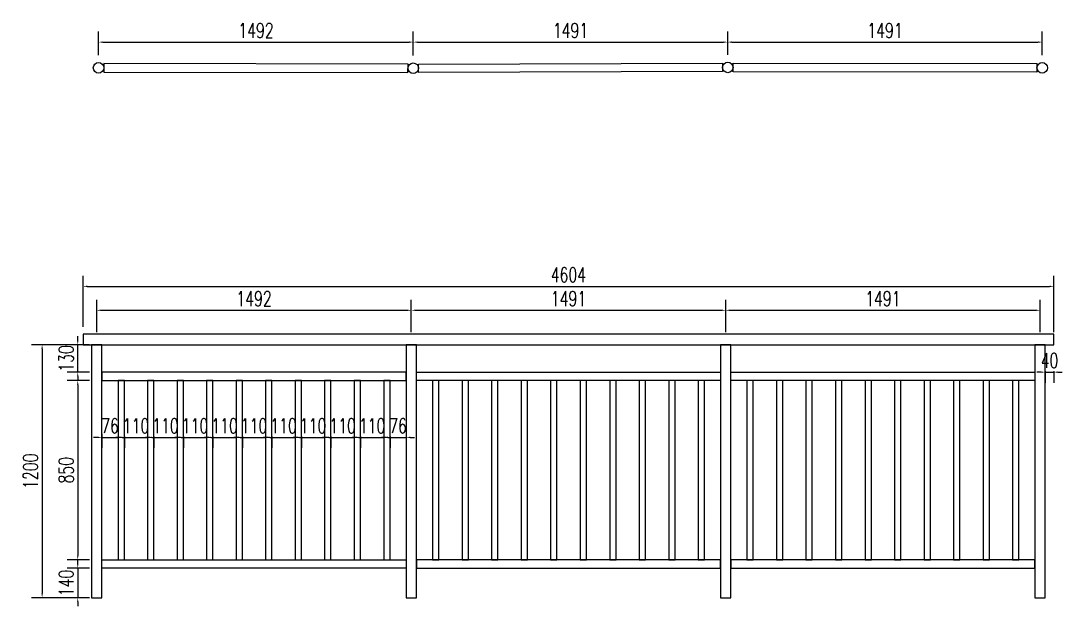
# Model space of a CAD drawing. Header units: millimetres. Extents: x -2430464 to 225692, y -180 to 1805330.
# Drawn here: x -1438639 to -1433700, y 608733 to 611510 of the extents above; entities that cross this region are included whole.
import ezdxf

# ---------------------------------------------------------------- set-up
doc = ezdxf.new("R2010")
doc.units = ezdxf.units.MM
doc.header["$LTSCALE"] = 1000
doc.layers.get('0').update_dxf_attribs({"linetype": 'CONTINUOUS'})
doc.layers.get('DEFPOINTS').update_dxf_attribs({"linetype": 'CONTINUOUS'})
for name, color, linetype in [('W-PLASTIC_RAILINGS塑木栏杆', 6, 'CONTINUOUS'), ('W-WOOD_FLOOR木地板', 30, 'CONTINUOUS'), ('景-通用-文字', 7, 'CONTINUOUS')]:
    doc.layers.add(name, color=color, linetype=linetype)
doc.styles.add('STANDARD_T3', font='simplex.shx', dxfattribs={"width": 0.7, "bigfont": 'gbcbig.shx'})
doc.dimstyles.new('W&&20', dxfattribs={"dimtxt": 70, "dimasz": 20, "dimexe": 50, "dimexo": 60, "dimgap": 20, "dimtad": 1, "dimdec": 0, "dimzin": 0, "dimdsep": 46, "dimtxsty": 'STANDARD_T3', "dimcen": 0.09, "dimclrd": 1, "dimclre": 1, "dimclrt": 7, "dimazin": 2, "dimtfac": 1, "dimtdec": 0, "dimtix": 1, "dimtmove": 2, "dimatfit": 3, "dimfxl": 0, "dimtolj": 1, "dimtzin": 0, "dimarcsym": 0})

# ---------------------------------------------------------------- blocks, each defined once
blk = doc.blocks.new('*D1580')
at = {"layer": 'DEFPOINTS', "color": 0, "transparency": 16777216}
for p in [(-1438343.7, 609973.4), (-1438537.7, 608773.4), (-1438303.7, 608773.4)]:
    blk.add_point(p, dxfattribs=at)
at = {"layer": 'W-WOOD_FLOOR木地板', "color": 1, "lineweight": -2, "transparency": 16777216}
for p, q in [((-1438403.7, 609973.4), (-1438587.7, 609973.4)), ((-1438537.7, 609953.4), (-1438537.7, 608793.4)), ((-1438363.7, 608773.4), (-1438587.7, 608773.4))]:
    blk.add_line(p, q, dxfattribs=at)
at = {"layer": 'W-WOOD_FLOOR木地板', "color": 1, "transparency": 16777216}
for points in [[(-1438541.1, 609953.4), (-1438534.4, 609953.4), (-1438537.7, 609973.4)], [(-1438541.1, 608793.4), (-1438534.4, 608793.4), (-1438537.7, 608773.4)]]:
    blk.add_solid(points, dxfattribs=at)
at = {"layer": 'W-WOOD_FLOOR木地板', "color": 7, "transparency": 16777216, "insert": (-1438592.7, 609373.4), "char_height": 70, "attachment_point": 5, "rotation": 90, "style": 'STANDARD_T3'}
blk.add_mtext('\\A1;1200', dxfattribs=at)
blk = doc.blocks.new('*D1567')
at = {"layer": 'DEFPOINTS', "color": 0, "transparency": 16777216}
for p in [(-1438253.7, 609803.4), (-1438368.7, 608953.4), (-1438253.7, 608953.4)]:
    blk.add_point(p, dxfattribs=at)
at = {"layer": 'W-WOOD_FLOOR木地板', "color": 1, "lineweight": -2, "transparency": 16777216}
for p, q in [((-1438313.7, 609803.4), (-1438418.7, 609803.4)), ((-1438368.7, 609783.4), (-1438368.7, 608973.4)), ((-1438313.7, 608953.4), (-1438418.7, 608953.4))]:
    blk.add_line(p, q, dxfattribs=at)
at = {"layer": 'W-WOOD_FLOOR木地板', "color": 1, "transparency": 16777216}
for points in [[(-1438372.1, 609783.4), (-1438365.4, 609783.4), (-1438368.7, 609803.4)], [(-1438372.1, 608973.4), (-1438365.4, 608973.4), (-1438368.7, 608953.4)]]:
    blk.add_solid(points, dxfattribs=at)
at = {"layer": 'W-WOOD_FLOOR木地板', "color": 7, "transparency": 16777216, "insert": (-1438423.7, 609378.4), "char_height": 70, "attachment_point": 5, "rotation": 90, "style": 'STANDARD_T3'}
blk.add_mtext('\\A1;850', dxfattribs=at)
blk = doc.blocks.new('*D1568')
at = {"layer": 'DEFPOINTS', "color": 0, "transparency": 16777216}
for p in [(-1438368.7, 609973.4), (-1438253.7, 609973.4), (-1438253.7, 609843.4)]:
    blk.add_point(p, dxfattribs=at)
at = {"layer": 'W-WOOD_FLOOR木地板', "color": 1, "lineweight": -2, "transparency": 16777216}
for p, q in [((-1438368.7, 609993.4), (-1438368.7, 610013.4)), ((-1438313.7, 609973.4), (-1438418.7, 609973.4)), ((-1438368.7, 609843.4), (-1438368.7, 609973.4)), ((-1438313.7, 609843.4), (-1438418.7, 609843.4)), ((-1438368.7, 609823.4), (-1438368.7, 609803.4))]:
    blk.add_line(p, q, dxfattribs=at)
at = {"layer": 'W-WOOD_FLOOR木地板', "color": 1, "transparency": 16777216}
for points in [[(-1438372.1, 609993.4), (-1438365.4, 609993.4), (-1438368.7, 609973.4)], [(-1438372.1, 609823.4), (-1438365.4, 609823.4), (-1438368.7, 609843.4)]]:
    blk.add_solid(points, dxfattribs=at)
at = {"layer": 'W-WOOD_FLOOR木地板', "color": 7, "transparency": 16777216, "insert": (-1438423.7, 609908.4), "char_height": 70, "attachment_point": 5, "rotation": 90, "style": 'STANDARD_T3'}
blk.add_mtext('\\A1;130', dxfattribs=at)
blk = doc.blocks.new('*D1581')
at = {"layer": 'DEFPOINTS', "color": 0, "transparency": 16777216}
for p in [(-1438253.7, 608913.4), (-1438368.7, 608773.4), (-1438253.7, 608773.4)]:
    blk.add_point(p, dxfattribs=at)
at = {"layer": 'W-WOOD_FLOOR木地板', "color": 1, "lineweight": -2, "transparency": 16777216}
for p, q in [((-1438368.7, 608933.4), (-1438368.7, 608953.4)), ((-1438313.7, 608913.4), (-1438418.7, 608913.4)), ((-1438368.7, 608913.4), (-1438368.7, 608773.4)), ((-1438313.7, 608773.4), (-1438418.7, 608773.4)), ((-1438368.7, 608753.4), (-1438368.7, 608733.4))]:
    blk.add_line(p, q, dxfattribs=at)
at = {"layer": 'W-WOOD_FLOOR木地板', "color": 1, "transparency": 16777216}
for points in [[(-1438372, 608933.4), (-1438365.3, 608933.4), (-1438368.7, 608913.4)], [(-1438372, 608753.4), (-1438365.3, 608753.4), (-1438368.7, 608773.4)]]:
    blk.add_solid(points, dxfattribs=at)
at = {"layer": 'W-WOOD_FLOOR木地板', "color": 7, "transparency": 16777216, "insert": (-1438423.7, 608843.4), "char_height": 70, "attachment_point": 5, "rotation": 90, "style": 'STANDARD_T3'}
blk.add_mtext('\\A1;140', dxfattribs=at)
blk = doc.blocks.new('*D1582')
at = {"layer": 'DEFPOINTS', "color": 0, "transparency": 16777216}
for p in [(-1436786.7, 610136.9), (-1438278.7, 609973.4), (-1436786.7, 609973.4)]:
    blk.add_point(p, dxfattribs=at)
at = {"layer": 'W-WOOD_FLOOR木地板', "color": 1, "lineweight": -2, "transparency": 16777216}
for p, q in [((-1438278.7, 610033.4), (-1438278.7, 610186.9)), ((-1436786.7, 610033.4), (-1436786.7, 610186.9)), ((-1438258.7, 610136.9), (-1436806.7, 610136.9))]:
    blk.add_line(p, q, dxfattribs=at)
at = {"layer": 'W-WOOD_FLOOR木地板', "color": 1, "transparency": 16777216}
for points in [[(-1438258.7, 610140.2), (-1438258.7, 610133.6), (-1438278.7, 610136.9)], [(-1436806.7, 610140.2), (-1436806.7, 610133.6), (-1436786.7, 610136.9)]]:
    blk.add_solid(points, dxfattribs=at)
at = {"layer": 'W-WOOD_FLOOR木地板', "color": 7, "transparency": 16777216, "insert": (-1437532.7, 610191.9), "char_height": 70, "attachment_point": 5, "style": 'STANDARD_T3'}
blk.add_mtext('\\A1;1492', dxfattribs=at)
blk = doc.blocks.new('*D1583')
at = {"layer": 'DEFPOINTS', "color": 0, "transparency": 16777216}
for p in [(-1435295.7, 610136.9), (-1436786.7, 609973.4), (-1435295.7, 609973.4)]:
    blk.add_point(p, dxfattribs=at)
at = {"layer": 'W-WOOD_FLOOR木地板', "color": 1, "lineweight": -2, "transparency": 16777216}
for p, q in [((-1436786.7, 610033.4), (-1436786.7, 610186.9)), ((-1435295.7, 610033.4), (-1435295.7, 610186.9)), ((-1436766.7, 610136.9), (-1435315.7, 610136.9))]:
    blk.add_line(p, q, dxfattribs=at)
at = {"layer": 'W-WOOD_FLOOR木地板', "color": 1, "transparency": 16777216}
for points in [[(-1436766.7, 610140.2), (-1436766.7, 610133.6), (-1436786.7, 610136.9)], [(-1435315.7, 610140.2), (-1435315.7, 610133.6), (-1435295.7, 610136.9)]]:
    blk.add_solid(points, dxfattribs=at)
at = {"layer": 'W-WOOD_FLOOR木地板', "color": 7, "transparency": 16777216, "insert": (-1436041.2, 610191.9), "char_height": 70, "attachment_point": 5, "style": 'STANDARD_T3'}
blk.add_mtext('\\A1;1491', dxfattribs=at)
blk = doc.blocks.new('*D1584')
at = {"layer": 'DEFPOINTS', "color": 0, "transparency": 16777216}
for p in [(-1433804.7, 610136.9), (-1435295.7, 609973.4), (-1433804.7, 609973.4)]:
    blk.add_point(p, dxfattribs=at)
at = {"layer": 'W-WOOD_FLOOR木地板', "color": 1, "lineweight": -2, "transparency": 16777216}
for p, q in [((-1435295.7, 610033.4), (-1435295.7, 610186.9)), ((-1433804.7, 610033.4), (-1433804.7, 610186.9)), ((-1435275.7, 610136.9), (-1433824.7, 610136.9))]:
    blk.add_line(p, q, dxfattribs=at)
at = {"layer": 'W-WOOD_FLOOR木地板', "color": 1, "transparency": 16777216}
for points in [[(-1435275.7, 610140.2), (-1435275.7, 610133.6), (-1435295.7, 610136.9)], [(-1433824.7, 610140.2), (-1433824.7, 610133.6), (-1433804.7, 610136.9)]]:
    blk.add_solid(points, dxfattribs=at)
at = {"layer": 'W-WOOD_FLOOR木地板', "color": 7, "transparency": 16777216, "insert": (-1434550.2, 610191.9), "char_height": 70, "attachment_point": 5, "style": 'STANDARD_T3'}
blk.add_mtext('\\A1;1491', dxfattribs=at)
blk = doc.blocks.new('*U1563')
at = {"layer": 'W-PLASTIC_RAILINGS塑木栏杆'}
blk.add_lwpolyline([(-15, -420), (15, -420), (15, 430), (-15, 430)], close=True, dxfattribs=at)
blk = doc.blocks.new('*U1564')
at = {"layer": 'W-PLASTIC_RAILINGS塑木栏杆', "color": 0, "linetype": 'ByBlock', "lineweight": -2, "transparency": 16777216}
for p in [(0, 0), (140, 0), (280, 0), (420, 0), (560, 0), (700, 0), (840, 0), (980, 0), (1120, 0), (1260, 0)]:
    blk.add_blockref('*U1563', p, dxfattribs=at)
blk = doc.blocks.new('*D1569')
at = {"layer": 'DEFPOINTS', "color": 0, "transparency": 16777216}
for p in [(-1438253.7, 609610.9), (-1438177.7, 609610.9), (-1438177.7, 609533.9)]:
    blk.add_point(p, dxfattribs=at)
at = {"layer": 'W-WOOD_FLOOR木地板', "color": 1, "lineweight": -2, "transparency": 16777216}
for p, q in [((-1438273.7, 609533.9), (-1438293.7, 609533.9)), ((-1438253.7, 609550.9), (-1438253.7, 609483.9)), ((-1438253.7, 609533.9), (-1438177.7, 609533.9)), ((-1438177.7, 609550.9), (-1438177.7, 609483.9)), ((-1438157.7, 609533.9), (-1438137.7, 609533.9))]:
    blk.add_line(p, q, dxfattribs=at)
at = {"layer": 'W-WOOD_FLOOR木地板', "color": 1, "transparency": 16777216}
for points in [[(-1438273.7, 609537.2), (-1438273.7, 609530.6), (-1438253.7, 609533.9)], [(-1438157.7, 609537.2), (-1438157.7, 609530.6), (-1438177.7, 609533.9)]]:
    blk.add_solid(points, dxfattribs=at)
at = {"layer": 'W-WOOD_FLOOR木地板', "color": 7, "transparency": 16777216, "insert": (-1438215.7, 609588.9), "char_height": 70, "attachment_point": 5, "style": 'STANDARD_T3'}
blk.add_mtext('\\A1;76', dxfattribs=at)
blk = doc.blocks.new('*D1570')
at = {"layer": 'DEFPOINTS', "color": 0, "transparency": 16777216}
for p in [(-1437307.7, 609657.8), (-1437197.7, 609657.8), (-1437197.7, 609533.9)]:
    blk.add_point(p, dxfattribs=at)
at = {"layer": '景-通用-文字', "color": 1, "lineweight": -2, "transparency": 16777216}
for p, q in [((-1437327.7, 609533.9), (-1437347.7, 609533.9)), ((-1437307.7, 609538.9), (-1437307.7, 609483.9)), ((-1437307.7, 609533.9), (-1437197.7, 609533.9)), ((-1437197.7, 609538.9), (-1437197.7, 609483.9)), ((-1437177.7, 609533.9), (-1437157.7, 609533.9))]:
    blk.add_line(p, q, dxfattribs=at)
at = {"layer": '景-通用-文字', "color": 1, "transparency": 16777216}
for points in [[(-1437327.7, 609537.2), (-1437327.7, 609530.6), (-1437307.7, 609533.9)], [(-1437177.7, 609537.2), (-1437177.7, 609530.6), (-1437197.7, 609533.9)]]:
    blk.add_solid(points, dxfattribs=at)
at = {"layer": '景-通用-文字', "color": 7, "transparency": 16777216, "insert": (-1437252.7, 609588.9), "char_height": 70, "attachment_point": 5, "style": 'STANDARD_T3'}
blk.add_mtext('\\A1;110', dxfattribs=at)
blk = doc.blocks.new('*D1571')
at = {"layer": 'DEFPOINTS', "color": 0, "transparency": 16777216}
for p in [(-1437027.7, 609657.8), (-1436917.7, 609657.8), (-1436917.7, 609533.9)]:
    blk.add_point(p, dxfattribs=at)
at = {"layer": '景-通用-文字', "color": 1, "lineweight": -2, "transparency": 16777216}
for p, q in [((-1437047.7, 609533.9), (-1437067.7, 609533.9)), ((-1437027.7, 609538.9), (-1437027.7, 609483.9)), ((-1437027.7, 609533.9), (-1436917.7, 609533.9)), ((-1436917.7, 609538.9), (-1436917.7, 609483.9)), ((-1436897.7, 609533.9), (-1436877.7, 609533.9))]:
    blk.add_line(p, q, dxfattribs=at)
at = {"layer": '景-通用-文字', "color": 1, "transparency": 16777216}
for points in [[(-1437047.7, 609537.2), (-1437047.7, 609530.6), (-1437027.7, 609533.9)], [(-1436897.7, 609537.2), (-1436897.7, 609530.6), (-1436917.7, 609533.9)]]:
    blk.add_solid(points, dxfattribs=at)
at = {"layer": '景-通用-文字', "color": 7, "transparency": 16777216, "insert": (-1436972.7, 609588.9), "char_height": 70, "attachment_point": 5, "style": 'STANDARD_T3'}
blk.add_mtext('\\A1;110', dxfattribs=at)
blk = doc.blocks.new('*D1572')
at = {"layer": 'DEFPOINTS', "color": 0, "transparency": 16777216}
for p in [(-1436887.7, 609657.8), (-1436811.7, 609657.8), (-1436811.7, 609533.9)]:
    blk.add_point(p, dxfattribs=at)
at = {"layer": '景-通用-文字', "color": 1, "lineweight": -2, "transparency": 16777216}
for p, q in [((-1436907.7, 609533.9), (-1436927.7, 609533.9)), ((-1436887.7, 609538.9), (-1436887.7, 609483.9)), ((-1436887.7, 609533.9), (-1436811.7, 609533.9)), ((-1436811.7, 609538.9), (-1436811.7, 609483.9)), ((-1436791.7, 609533.9), (-1436771.7, 609533.9))]:
    blk.add_line(p, q, dxfattribs=at)
at = {"layer": '景-通用-文字', "color": 1, "transparency": 16777216}
for points in [[(-1436907.7, 609537.2), (-1436907.7, 609530.6), (-1436887.7, 609533.9)], [(-1436791.7, 609537.2), (-1436791.7, 609530.6), (-1436811.7, 609533.9)]]:
    blk.add_solid(points, dxfattribs=at)
at = {"layer": '景-通用-文字', "color": 7, "transparency": 16777216, "insert": (-1436849.7, 609588.9), "char_height": 70, "attachment_point": 5, "style": 'STANDARD_T3'}
blk.add_mtext('\\A1;76', dxfattribs=at)
blk = doc.blocks.new('*D1573')
at = {"layer": 'DEFPOINTS', "color": 0, "transparency": 16777216}
for p in [(-1437167.7, 609657.8), (-1437057.7, 609657.8), (-1437057.7, 609533.9)]:
    blk.add_point(p, dxfattribs=at)
at = {"layer": '景-通用-文字', "color": 1, "lineweight": -2, "transparency": 16777216}
for p, q in [((-1437187.7, 609533.9), (-1437207.7, 609533.9)), ((-1437167.7, 609538.9), (-1437167.7, 609483.9)), ((-1437167.7, 609533.9), (-1437057.7, 609533.9)), ((-1437057.7, 609538.9), (-1437057.7, 609483.9)), ((-1437037.7, 609533.9), (-1437017.7, 609533.9))]:
    blk.add_line(p, q, dxfattribs=at)
at = {"layer": '景-通用-文字', "color": 1, "transparency": 16777216}
for points in [[(-1437187.7, 609537.2), (-1437187.7, 609530.6), (-1437167.7, 609533.9)], [(-1437037.7, 609537.2), (-1437037.7, 609530.6), (-1437057.7, 609533.9)]]:
    blk.add_solid(points, dxfattribs=at)
at = {"layer": '景-通用-文字', "color": 7, "transparency": 16777216, "insert": (-1437112.7, 609588.9), "char_height": 70, "attachment_point": 5, "style": 'STANDARD_T3'}
blk.add_mtext('\\A1;110', dxfattribs=at)
blk = doc.blocks.new('*D1574')
at = {"layer": 'DEFPOINTS', "color": 0, "transparency": 16777216}
for p in [(-1437447.7, 609657.8), (-1437337.7, 609657.8), (-1437337.7, 609533.9)]:
    blk.add_point(p, dxfattribs=at)
at = {"layer": '景-通用-文字', "color": 1, "lineweight": -2, "transparency": 16777216}
for p, q in [((-1437467.7, 609533.9), (-1437487.7, 609533.9)), ((-1437447.7, 609538.9), (-1437447.7, 609483.9)), ((-1437447.7, 609533.9), (-1437337.7, 609533.9)), ((-1437337.7, 609538.9), (-1437337.7, 609483.9)), ((-1437317.7, 609533.9), (-1437297.7, 609533.9))]:
    blk.add_line(p, q, dxfattribs=at)
at = {"layer": '景-通用-文字', "color": 1, "transparency": 16777216}
for points in [[(-1437467.7, 609537.2), (-1437467.7, 609530.6), (-1437447.7, 609533.9)], [(-1437317.7, 609537.2), (-1437317.7, 609530.6), (-1437337.7, 609533.9)]]:
    blk.add_solid(points, dxfattribs=at)
at = {"layer": '景-通用-文字', "color": 7, "transparency": 16777216, "insert": (-1437392.7, 609588.9), "char_height": 70, "attachment_point": 5, "style": 'STANDARD_T3'}
blk.add_mtext('\\A1;110', dxfattribs=at)
blk = doc.blocks.new('*D1575')
at = {"layer": 'DEFPOINTS', "color": 0, "transparency": 16777216}
for p in [(-1437587.7, 609657.8), (-1437477.7, 609657.8), (-1437477.7, 609533.9)]:
    blk.add_point(p, dxfattribs=at)
at = {"layer": '景-通用-文字', "color": 1, "lineweight": -2, "transparency": 16777216}
for p, q in [((-1437607.7, 609533.9), (-1437627.7, 609533.9)), ((-1437587.7, 609538.9), (-1437587.7, 609483.9)), ((-1437587.7, 609533.9), (-1437477.7, 609533.9)), ((-1437477.7, 609538.9), (-1437477.7, 609483.9)), ((-1437457.7, 609533.9), (-1437437.7, 609533.9))]:
    blk.add_line(p, q, dxfattribs=at)
at = {"layer": '景-通用-文字', "color": 1, "transparency": 16777216}
for points in [[(-1437607.7, 609537.2), (-1437607.7, 609530.6), (-1437587.7, 609533.9)], [(-1437457.7, 609537.2), (-1437457.7, 609530.6), (-1437477.7, 609533.9)]]:
    blk.add_solid(points, dxfattribs=at)
at = {"layer": '景-通用-文字', "color": 7, "transparency": 16777216, "insert": (-1437532.7, 609588.9), "char_height": 70, "attachment_point": 5, "style": 'STANDARD_T3'}
blk.add_mtext('\\A1;110', dxfattribs=at)
blk = doc.blocks.new('*D1576')
at = {"layer": 'DEFPOINTS', "color": 0, "transparency": 16777216}
for p in [(-1437727.7, 609657.8), (-1437617.7, 609657.8), (-1437617.7, 609533.9)]:
    blk.add_point(p, dxfattribs=at)
at = {"layer": '景-通用-文字', "color": 1, "lineweight": -2, "transparency": 16777216}
for p, q in [((-1437747.7, 609533.9), (-1437767.7, 609533.9)), ((-1437727.7, 609538.9), (-1437727.7, 609483.9)), ((-1437727.7, 609533.9), (-1437617.7, 609533.9)), ((-1437617.7, 609538.9), (-1437617.7, 609483.9)), ((-1437597.7, 609533.9), (-1437577.7, 609533.9))]:
    blk.add_line(p, q, dxfattribs=at)
at = {"layer": '景-通用-文字', "color": 1, "transparency": 16777216}
for points in [[(-1437747.7, 609537.2), (-1437747.7, 609530.6), (-1437727.7, 609533.9)], [(-1437597.7, 609537.2), (-1437597.7, 609530.6), (-1437617.7, 609533.9)]]:
    blk.add_solid(points, dxfattribs=at)
at = {"layer": '景-通用-文字', "color": 7, "transparency": 16777216, "insert": (-1437672.7, 609588.9), "char_height": 70, "attachment_point": 5, "style": 'STANDARD_T3'}
blk.add_mtext('\\A1;110', dxfattribs=at)
blk = doc.blocks.new('*D1577')
at = {"layer": 'DEFPOINTS', "color": 0, "transparency": 16777216}
for p in [(-1437867.7, 609657.8), (-1437757.7, 609657.8), (-1437757.7, 609533.9)]:
    blk.add_point(p, dxfattribs=at)
at = {"layer": '景-通用-文字', "color": 1, "lineweight": -2, "transparency": 16777216}
for p, q in [((-1437887.7, 609533.9), (-1437907.7, 609533.9)), ((-1437867.7, 609538.9), (-1437867.7, 609483.9)), ((-1437867.7, 609533.9), (-1437757.7, 609533.9)), ((-1437757.7, 609538.9), (-1437757.7, 609483.9)), ((-1437737.7, 609533.9), (-1437717.7, 609533.9))]:
    blk.add_line(p, q, dxfattribs=at)
at = {"layer": '景-通用-文字', "color": 1, "transparency": 16777216}
for points in [[(-1437887.7, 609537.2), (-1437887.7, 609530.6), (-1437867.7, 609533.9)], [(-1437737.7, 609537.2), (-1437737.7, 609530.6), (-1437757.7, 609533.9)]]:
    blk.add_solid(points, dxfattribs=at)
at = {"layer": '景-通用-文字', "color": 7, "transparency": 16777216, "insert": (-1437812.7, 609588.9), "char_height": 70, "attachment_point": 5, "style": 'STANDARD_T3'}
blk.add_mtext('\\A1;110', dxfattribs=at)
blk = doc.blocks.new('*D1578')
at = {"layer": 'DEFPOINTS', "color": 0, "transparency": 16777216}
for p in [(-1438007.7, 609657.8), (-1437897.7, 609657.8), (-1437897.7, 609533.9)]:
    blk.add_point(p, dxfattribs=at)
at = {"layer": '景-通用-文字', "color": 1, "lineweight": -2, "transparency": 16777216}
for p, q in [((-1438027.7, 609533.9), (-1438047.7, 609533.9)), ((-1438007.7, 609538.9), (-1438007.7, 609483.9)), ((-1438007.7, 609533.9), (-1437897.7, 609533.9)), ((-1437897.7, 609538.9), (-1437897.7, 609483.9)), ((-1437877.7, 609533.9), (-1437857.7, 609533.9))]:
    blk.add_line(p, q, dxfattribs=at)
at = {"layer": '景-通用-文字', "color": 1, "transparency": 16777216}
for points in [[(-1438027.7, 609537.2), (-1438027.7, 609530.6), (-1438007.7, 609533.9)], [(-1437877.7, 609537.2), (-1437877.7, 609530.6), (-1437897.7, 609533.9)]]:
    blk.add_solid(points, dxfattribs=at)
at = {"layer": '景-通用-文字', "color": 7, "transparency": 16777216, "insert": (-1437952.7, 609588.9), "char_height": 70, "attachment_point": 5, "style": 'STANDARD_T3'}
blk.add_mtext('\\A1;110', dxfattribs=at)
blk = doc.blocks.new('*D1579')
at = {"layer": 'DEFPOINTS', "color": 0, "transparency": 16777216}
for p in [(-1438147.7, 609657.8), (-1438037.7, 609657.8), (-1438037.7, 609533.9)]:
    blk.add_point(p, dxfattribs=at)
at = {"layer": '景-通用-文字', "color": 1, "lineweight": -2, "transparency": 16777216}
for p, q in [((-1438167.7, 609533.9), (-1438187.7, 609533.9)), ((-1438147.7, 609538.9), (-1438147.7, 609483.9)), ((-1438147.7, 609533.9), (-1438037.7, 609533.9)), ((-1438037.7, 609538.9), (-1438037.7, 609483.9)), ((-1438017.7, 609533.9), (-1437997.7, 609533.9))]:
    blk.add_line(p, q, dxfattribs=at)
at = {"layer": '景-通用-文字', "color": 1, "transparency": 16777216}
for points in [[(-1438167.7, 609537.2), (-1438167.7, 609530.6), (-1438147.7, 609533.9)], [(-1438017.7, 609537.2), (-1438017.7, 609530.6), (-1438037.7, 609533.9)]]:
    blk.add_solid(points, dxfattribs=at)
at = {"layer": '景-通用-文字', "color": 7, "transparency": 16777216, "insert": (-1438092.7, 609588.9), "char_height": 70, "attachment_point": 5, "style": 'STANDARD_T3'}
blk.add_mtext('\\A1;110', dxfattribs=at)
blk = doc.blocks.new('*U1565')
at = {"layer": 'W-PLASTIC_RAILINGS塑木栏杆'}
blk.add_lwpolyline([(-15, -420), (15, -420), (15, 430), (-15, 430)], close=True, dxfattribs=at)
blk = doc.blocks.new('*U1566')
at = {"layer": 'W-PLASTIC_RAILINGS塑木栏杆', "color": 0, "linetype": 'ByBlock', "lineweight": -2, "transparency": 16777216}
for p in [(0, 0), (140, 0), (280, 0), (420, 0), (560, 0), (700, 0), (840, 0), (980, 0), (1120, 0), (1260, 0)]:
    blk.add_blockref('*U1565', p, dxfattribs=at)
blk = doc.blocks.new('*U1561')
at = {"layer": 'W-PLASTIC_RAILINGS塑木栏杆'}
blk.add_lwpolyline([(-15, -420), (15, -420), (15, 430), (-15, 430)], close=True, dxfattribs=at)
blk = doc.blocks.new('*U1562')
at = {"layer": 'W-PLASTIC_RAILINGS塑木栏杆', "color": 0, "linetype": 'ByBlock', "lineweight": -2, "transparency": 16777216}
for p in [(0, 0), (140, 0), (280, 0), (420, 0), (560, 0), (700, 0), (840, 0), (980, 0), (1120, 0), (1260, 0)]:
    blk.add_blockref('*U1561', p, dxfattribs=at)
blk = doc.blocks.new('*D2166')
at = {"color": 1, "lineweight": -2, "transparency": 16777216}
for p, q in [((-1433799.7, 609843.4), (-1433819.7, 609843.4)), ((-1433779.7, 609848.4), (-1433779.7, 609793.4)), ((-1433779.7, 609843.4), (-1433739.7, 609843.4)), ((-1433739.7, 609848.4), (-1433739.7, 609793.4)), ((-1433719.7, 609843.4), (-1433699.7, 609843.4))]:
    blk.add_line(p, q, dxfattribs=at)
at = {"color": 1, "transparency": 16777216}
for points in [[(-1433799.7, 609846.7), (-1433799.7, 609840.1), (-1433779.7, 609843.4)], [(-1433719.7, 609846.7), (-1433719.7, 609840.1), (-1433739.7, 609843.4)]]:
    blk.add_solid(points, dxfattribs=at)
at = {"layer": 'DEFPOINTS', "color": 0, "transparency": 16777216}
for p in [(-1433779.7, 609973.4), (-1433739.7, 609973.4), (-1433739.7, 609843.4)]:
    blk.add_point(p, dxfattribs=at)
at = {"color": 7, "transparency": 16777216, "insert": (-1433759.7, 609898.4), "char_height": 70, "attachment_point": 5, "style": 'STANDARD_T3'}
blk.add_mtext('\\A1;40', dxfattribs=at)
blk = doc.blocks.new('*D2169')
at = {"layer": 'DEFPOINTS', "color": 0, "transparency": 16777216}
for p in [(-1433739.7, 610250.3), (-1438343.7, 609998.4), (-1433739.7, 609973.4)]:
    blk.add_point(p, dxfattribs=at)
at = {"layer": 'W-WOOD_FLOOR木地板', "color": 1, "lineweight": -2, "transparency": 16777216}
for p, q in [((-1438343.7, 610058.4), (-1438343.7, 610300.3)), ((-1433739.7, 610033.4), (-1433739.7, 610300.3)), ((-1438323.7, 610250.3), (-1433759.7, 610250.3))]:
    blk.add_line(p, q, dxfattribs=at)
at = {"layer": 'W-WOOD_FLOOR木地板', "color": 1, "transparency": 16777216}
for points in [[(-1438323.7, 610253.7), (-1438323.7, 610247), (-1438343.7, 610250.3)], [(-1433759.7, 610253.7), (-1433759.7, 610247), (-1433739.7, 610250.3)]]:
    blk.add_solid(points, dxfattribs=at)
at = {"layer": 'W-WOOD_FLOOR木地板', "color": 7, "transparency": 16777216, "insert": (-1436041.7, 610305.3), "char_height": 70, "attachment_point": 5, "style": 'STANDARD_T3'}
blk.add_mtext('\\A1;4604', dxfattribs=at)
blk = doc.blocks.new('*D2320')
at = {"color": 1, "lineweight": -2, "transparency": 16777216}
for p, q in [((-1438269.9, 611346.7), (-1438269.9, 611458.7)), ((-1436777.4, 611344.8), (-1436777.4, 611458.7)), ((-1438249.9, 611408.7), (-1436797.4, 611408.7))]:
    blk.add_line(p, q, dxfattribs=at)
at = {"color": 1, "transparency": 16777216}
for points in [[(-1438249.9, 611412.1), (-1438249.9, 611405.4), (-1438269.9, 611408.7)], [(-1436797.4, 611412.1), (-1436797.4, 611405.4), (-1436777.4, 611408.7)]]:
    blk.add_solid(points, dxfattribs=at)
at = {"layer": 'DEFPOINTS', "color": 0, "transparency": 16777216}
for p in [(-1436777.4, 611408.7), (-1438269.9, 611286.7), (-1436777.4, 611284.8)]:
    blk.add_point(p, dxfattribs=at)
at = {"color": 7, "transparency": 16777216, "insert": (-1437523.6, 611463.7), "char_height": 70, "attachment_point": 5, "style": 'STANDARD_T3'}
blk.add_mtext('\\A1;1492', dxfattribs=at)
blk = doc.blocks.new('*D2321')
at = {"color": 1, "lineweight": -2, "transparency": 16777216}
for p, q in [((-1436777.4, 611344.8), (-1436777.4, 611458.7)), ((-1435285.9, 611348.6), (-1435285.9, 611458.7)), ((-1436757.4, 611408.7), (-1435305.9, 611408.7))]:
    blk.add_line(p, q, dxfattribs=at)
at = {"color": 1, "transparency": 16777216}
for points in [[(-1436757.4, 611412.1), (-1436757.4, 611405.4), (-1436777.4, 611408.7)], [(-1435305.9, 611412.1), (-1435305.9, 611405.4), (-1435285.9, 611408.7)]]:
    blk.add_solid(points, dxfattribs=at)
at = {"layer": 'DEFPOINTS', "color": 0, "transparency": 16777216}
for p in [(-1435285.9, 611408.7), (-1436777.4, 611284.8), (-1435285.9, 611288.6)]:
    blk.add_point(p, dxfattribs=at)
at = {"color": 7, "transparency": 16777216, "insert": (-1436031.6, 611463.7), "char_height": 70, "attachment_point": 5, "style": 'STANDARD_T3'}
blk.add_mtext('\\A1;1491', dxfattribs=at)
blk = doc.blocks.new('*D2322')
at = {"color": 1, "lineweight": -2, "transparency": 16777216}
for p, q in [((-1435285.9, 611348.6), (-1435285.9, 611458.7)), ((-1433794.4, 611346.7), (-1433794.4, 611458.7)), ((-1435265.9, 611408.7), (-1433814.4, 611408.7))]:
    blk.add_line(p, q, dxfattribs=at)
at = {"color": 1, "transparency": 16777216}
for points in [[(-1435265.9, 611412.1), (-1435265.9, 611405.4), (-1435285.9, 611408.7)], [(-1433814.4, 611412.1), (-1433814.4, 611405.4), (-1433794.4, 611408.7)]]:
    blk.add_solid(points, dxfattribs=at)
at = {"layer": 'DEFPOINTS', "color": 0, "transparency": 16777216}
for p in [(-1433794.4, 611408.7), (-1435285.9, 611288.6), (-1433794.4, 611286.7)]:
    blk.add_point(p, dxfattribs=at)
at = {"color": 7, "transparency": 16777216, "insert": (-1434540.2, 611463.7), "char_height": 70, "attachment_point": 5, "style": 'STANDARD_T3'}
blk.add_mtext('\\A1;1491', dxfattribs=at)

msp = doc.modelspace()

# ---------------------------------------------------------------- linework, layer by layer
at = {"layer": 'W-PLASTIC_RAILINGS塑木栏杆'}
for points in [[(-1438244.88, 611266.65), (-1436802.38, 611264.81), (-1436802.33, 611304.81), (-1438244.83, 611306.65)], [(-1435310.93, 611268.61), (-1436752.38, 611264.75), (-1436752.33, 611304.75), (-1435310.88, 611308.61)], [(-1433819.43, 611266.71), (-1435260.93, 611268.54), (-1435260.88, 611308.54), (-1433819.38, 611306.71)], [(-1438343.74, 609973.41), (-1433739.74, 609973.41), (-1433739.74, 610023.41), (-1438343.74, 610023.41)], [(-1438303.74, 608773.41), (-1438253.74, 608773.41), (-1438253.74, 609973.41), (-1438303.74, 609973.41)], [(-1436811.74, 608773.41), (-1436761.74, 608773.41), (-1436761.74, 609973.41), (-1436811.74, 609973.41)], [(-1435320.74, 608773.41), (-1435270.74, 608773.41), (-1435270.74, 609973.41), (-1435320.74, 609973.41)], [(-1433829.74, 608773.41), (-1433779.74, 608773.41), (-1433779.74, 609973.41), (-1433829.74, 609973.41)], [(-1438253.74, 609803.41), (-1436811.74, 609803.41), (-1436811.74, 609843.41), (-1438253.74, 609843.41)], [(-1435320.74, 609803.41), (-1436761.74, 609803.41), (-1436761.74, 609843.41), (-1435320.74, 609843.41)], [(-1433829.74, 609803.41), (-1435270.74, 609803.41), (-1435270.74, 609843.41), (-1433829.74, 609843.41)], [(-1438253.74, 608953.41), (-1436811.74, 608953.41), (-1436811.74, 608913.41), (-1438253.74, 608913.41)], [(-1435320.74, 608953.41), (-1436761.74, 608953.41), (-1436761.74, 608913.41), (-1435320.74, 608913.41)], [(-1433829.74, 608953.41), (-1435270.74, 608953.41), (-1435270.74, 608913.41), (-1433829.74, 608913.41)]]:
    msp.add_lwpolyline(points, close=True, dxfattribs=at)
for centre in [(-1438269.85, 611286.68), (-1436777.35, 611284.78), (-1435285.9, 611288.57), (-1433794.41, 611286.68)]:
    msp.add_circle(centre, 25, dxfattribs=at)

# ---------------------------------------------------------------- block references
for name, p in [('*U1564', (-1438162.74, 609373.41)), ('*U1566', (-1436670.74, 609373.41)), ('*U1562', (-1435179.74, 609373.41))]:
    msp.add_blockref(name, p, dxfattribs=at)

# ---------------------------------------------------------------- dimensions: what is measured, and where the dimension line sits
for base, p1, p2, picture, middle in [((-1436777.3542, 611408.7429), (-1438269.853, 611286.678), (-1436777.3542, 611284.7813), '*D2320', (-1437523.6036, 611463.7429)), ((-1435285.9, 611408.74), (-1436777.35, 611284.78), (-1435285.9, 611288.57), '*D2321', (-1436031.63, 611463.74)), ((-1433794.41, 611408.74), (-1435285.9, 611288.57), (-1433794.41, 611286.68), '*D2322', (-1434540.15, 611463.74))]:
    dim = msp.add_linear_dim(base=base, p1=p1, p2=p2, dimstyle='W&&20')
    dim.commit()
    dim.dimension.update_dxf_attribs({"geometry": picture, "text_midpoint": middle})
at = {"color": 1}
dim = msp.add_linear_dim(base=(-1433739.74, 609843.41), p1=(-1433779.74, 609973.41), p2=(-1433739.74, 609973.41), dimstyle='W&&20', override={"dimfxl": 5, "dimfxlon": 1, "dimarcsym": 2}, dxfattribs=at)
dim.commit()
dim.dimension.update_dxf_attribs({"geometry": '*D2166', "text_midpoint": (-1433759.74, 609898.41)})
at = {"layer": 'W-WOOD_FLOOR木地板'}
for base, p1, p2, picture, middle in [((-1433739.74, 610250.35), (-1438343.74, 609998.41), (-1433739.74, 609973.41), '*D2169', (-1436041.74, 610305.35)), ((-1436786.74, 610136.91), (-1438278.74, 609973.41), (-1436786.74, 609973.41), '*D1582', (-1437532.74, 610191.91)), ((-1435295.74, 610136.91), (-1436786.74, 609973.41), (-1435295.74, 609973.41), '*D1583', (-1436041.24, 610191.91)), ((-1433804.74, 610136.91), (-1435295.74, 609973.41), (-1433804.74, 609973.41), '*D1584', (-1434550.24, 610191.91)), ((-1438177.74, 609533.91), (-1438253.74, 609610.91), (-1438177.74, 609610.91), '*D1569', (-1438215.74, 609588.91))]:
    dim = msp.add_linear_dim(base=base, p1=p1, p2=p2, dimstyle='W&&20', dxfattribs=at)
    dim.commit()
    dim.dimension.update_dxf_attribs({"geometry": picture, "text_midpoint": middle})
for base, p1, p2, picture, middle in [((-1438368.74, 609973.41), (-1438253.74, 609843.41), (-1438253.74, 609973.41), '*D1568', (-1438423.74, 609908.41)), ((-1438537.74, 608773.41), (-1438343.74, 609973.41), (-1438303.74, 608773.41), '*D1580', (-1438592.74, 609373.41)), ((-1438368.74, 608953.41), (-1438253.74, 609803.41), (-1438253.74, 608953.41), '*D1567', (-1438423.74, 609378.41)), ((-1438368.67, 608773.41), (-1438253.74, 608913.41), (-1438253.74, 608773.41), '*D1581', (-1438423.67, 608843.41))]:
    dim = msp.add_linear_dim(base=base, p1=p1, p2=p2, angle=90, dimstyle='W&&20', dxfattribs=at)
    dim.commit()
    dim.dimension.update_dxf_attribs({"geometry": picture, "text_midpoint": middle})
at = {"layer": '景-通用-文字', "color": 3}
for base, p1, p2, picture, middle in [((-1438037.74, 609533.91), (-1438147.74, 609657.83), (-1438037.74, 609657.83), '*D1579', (-1438092.74, 609588.91)), ((-1437897.74, 609533.91), (-1438007.74, 609657.83), (-1437897.74, 609657.83), '*D1578', (-1437952.74, 609588.91)), ((-1437757.74, 609533.91), (-1437867.74, 609657.83), (-1437757.74, 609657.83), '*D1577', (-1437812.74, 609588.91)), ((-1437617.74, 609533.91), (-1437727.74, 609657.83), (-1437617.74, 609657.83), '*D1576', (-1437672.74, 609588.91)), ((-1437477.74, 609533.91), (-1437587.74, 609657.83), (-1437477.74, 609657.83), '*D1575', (-1437532.74, 609588.91)), ((-1437337.74, 609533.91), (-1437447.74, 609657.83), (-1437337.74, 609657.83), '*D1574', (-1437392.74, 609588.91)), ((-1437197.74, 609533.91), (-1437307.74, 609657.83), (-1437197.74, 609657.83), '*D1570', (-1437252.74, 609588.91)), ((-1437057.74, 609533.91), (-1437167.74, 609657.83), (-1437057.74, 609657.83), '*D1573', (-1437112.74, 609588.91)), ((-1436917.74, 609533.91), (-1437027.74, 609657.83), (-1436917.74, 609657.83), '*D1571', (-1436972.74, 609588.91)), ((-1436811.74, 609533.91), (-1436887.74, 609657.83), (-1436811.74, 609657.78), '*D1572', (-1436849.74, 609588.91))]:
    dim = msp.add_linear_dim(base=base, p1=p1, p2=p2, dimstyle='W&&20', override={"dimfxl": 5, "dimfxlon": 1, "dimarcsym": 2}, dxfattribs=at)
    dim.commit()
    dim.dimension.update_dxf_attribs({"geometry": picture, "text_midpoint": middle})

doc.saveas('drawing.dxf')
